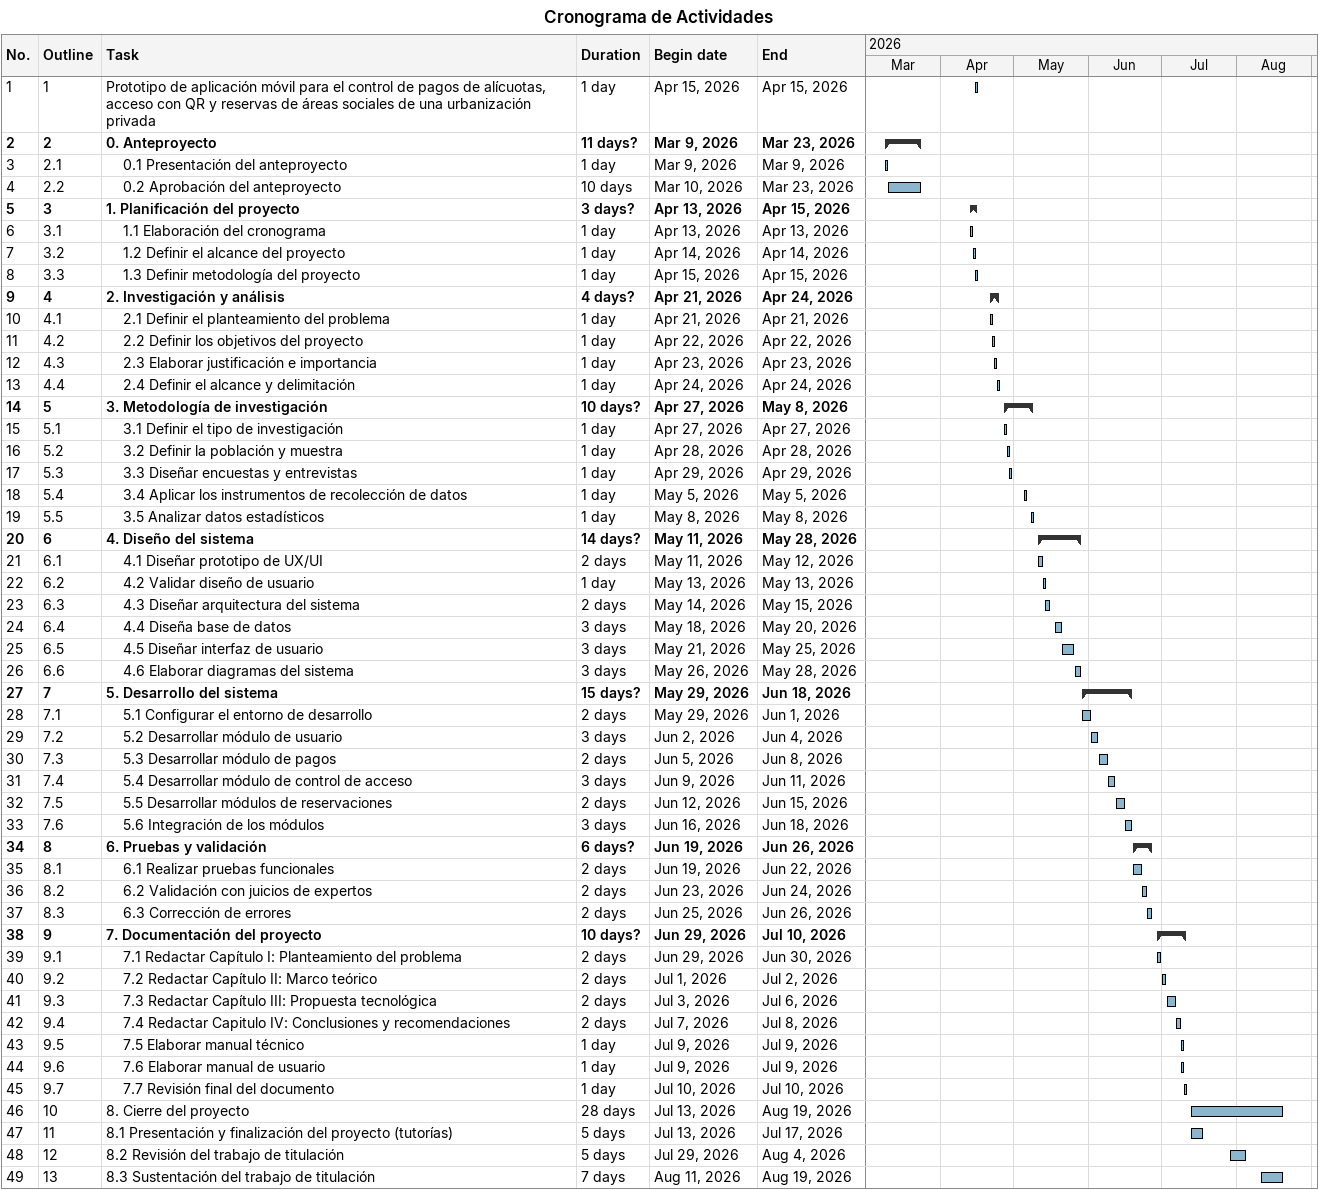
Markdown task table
Cronograma de Actividades

| ID | WBS | Task | Duration | Start | Finish |
|---|---|---|---|---|---|
| 1 | 1 | Prototipo de aplicación móvil para el control de pagos de alícuotas, acceso con QR y reservas de áreas sociales de una urbanización privada | 1d | 2026-04-15 | 2026-04-15 |
| 2 | 2 | **0. Anteproyecto** | 11d? | 2026-03-09 | 2026-03-23 |
| 3 | 2.1 | 0.1 Presentación del anteproyecto | 1d | 2026-03-09 | 2026-03-09 |
| 4 | 2.2 | 0.2 Aprobación del anteproyecto | 10d | 2026-03-10 | 2026-03-23 |
| 5 | 3 | **1. Planificación del proyecto** | 3d? | 2026-04-13 | 2026-04-15 |
| 6 | 3.1 | 1.1 Elaboración del cronograma | 1d | 2026-04-13 | 2026-04-13 |
| 7 | 3.2 | 1.2 Definir el alcance del proyecto | 1d | 2026-04-14 | 2026-04-14 |
| 8 | 3.3 | 1.3 Definir metodología del proyecto | 1d | 2026-04-15 | 2026-04-15 |
| 9 | 4 | **2. Investigación y análisis** | 4d? | 2026-04-21 | 2026-04-24 |
| 10 | 4.1 | 2.1 Definir el planteamiento del problema | 1d | 2026-04-21 | 2026-04-21 |
| 11 | 4.2 | 2.2 Definir los objetivos del proyecto | 1d | 2026-04-22 | 2026-04-22 |
| 12 | 4.3 | 2.3 Elaborar justificación e importancia | 1d | 2026-04-23 | 2026-04-23 |
| 13 | 4.4 | 2.4 Definir el alcance y delimitación | 1d | 2026-04-24 | 2026-04-24 |
| 14 | 5 | **3. Metodología de investigación** | 10d? | 2026-04-27 | 2026-05-08 |
| 15 | 5.1 | 3.1 Definir el tipo de investigación | 1d | 2026-04-27 | 2026-04-27 |
| 16 | 5.2 | 3.2 Definir la población y muestra | 1d | 2026-04-28 | 2026-04-28 |
| 17 | 5.3 | 3.3 Diseñar encuestas y entrevistas | 1d | 2026-04-29 | 2026-04-29 |
| 18 | 5.4 | 3.4 Aplicar los instrumentos de recolección de datos | 1d | 2026-05-05 | 2026-05-05 |
| 19 | 5.5 | 3.5 Analizar datos estadísticos | 1d | 2026-05-08 | 2026-05-08 |
| 20 | 6 | **4. Diseño del sistema** | 14d? | 2026-05-11 | 2026-05-28 |
| 21 | 6.1 | 4.1 Diseñar prototipo de UX/UI | 2d | 2026-05-11 | 2026-05-12 |
| 22 | 6.2 | 4.2 Validar diseño de usuario | 1d | 2026-05-13 | 2026-05-13 |
| 23 | 6.3 | 4.3 Diseñar arquitectura del sistema | 2d | 2026-05-14 | 2026-05-15 |
| 24 | 6.4 | 4.4 Diseña base de datos | 3d | 2026-05-18 | 2026-05-20 |
| 25 | 6.5 | 4.5 Diseñar interfaz de usuario | 3d | 2026-05-21 | 2026-05-25 |
| 26 | 6.6 | 4.6 Elaborar diagramas del sistema | 3d | 2026-05-26 | 2026-05-28 |
| 27 | 7 | **5. Desarrollo del sistema** | 15d? | 2026-05-29 | 2026-06-18 |
| 28 | 7.1 | 5.1 Configurar el entorno de desarrollo | 2d | 2026-05-29 | 2026-06-01 |
| 29 | 7.2 | 5.2 Desarrollar módulo de usuario | 3d | 2026-06-02 | 2026-06-04 |
| 30 | 7.3 | 5.3 Desarrollar módulo de pagos | 2d | 2026-06-05 | 2026-06-08 |
| 31 | 7.4 | 5.4 Desarrollar módulo de control de acceso | 3d | 2026-06-09 | 2026-06-11 |
| 32 | 7.5 | 5.5 Desarrollar módulos de reservaciones | 2d | 2026-06-12 | 2026-06-15 |
| 33 | 7.6 | 5.6 Integración de los módulos | 3d | 2026-06-16 | 2026-06-18 |
| 34 | 8 | **6. Pruebas y validación** | 6d? | 2026-06-19 | 2026-06-26 |
| 35 | 8.1 | 6.1 Realizar pruebas funcionales | 2d | 2026-06-19 | 2026-06-22 |
| 36 | 8.2 | 6.2 Validación con juicios de expertos | 2d | 2026-06-23 | 2026-06-24 |
| 37 | 8.3 | 6.3 Corrección de errores | 2d | 2026-06-25 | 2026-06-26 |
| 38 | 9 | **7. Documentación del proyecto** | 10d? | 2026-06-29 | 2026-07-10 |
| 39 | 9.1 | 7.1 Redactar Capítulo I: Planteamiento del problema | 2d | 2026-06-29 | 2026-06-30 |
| 40 | 9.2 | 7.2 Redactar Capítulo II: Marco teórico | 2d | 2026-07-01 | 2026-07-02 |
| 41 | 9.3 | 7.3 Redactar Capítulo III: Propuesta tecnológica | 2d | 2026-07-03 | 2026-07-06 |
| 42 | 9.4 | 7.4 Redactar Capitulo IV: Conclusiones y recomendaciones | 2d | 2026-07-07 | 2026-07-08 |
| 43 | 9.5 | 7.5 Elaborar manual técnico | 1d | 2026-07-09 | 2026-07-09 |
| 44 | 9.6 | 7.6 Elaborar manual de usuario | 1d | 2026-07-09 | 2026-07-09 |
| 45 | 9.7 | 7.7 Revisión final del documento | 1d | 2026-07-10 | 2026-07-10 |
| 46 | 10 | 8. Cierre del proyecto | 28d | 2026-07-13 | 2026-08-19 |
| 47 | 11 | 8.1 Presentación y finalización del proyecto (tutorías) | 5d | 2026-07-13 | 2026-07-17 |
| 48 | 12 | 8.2 Revisión del trabajo de titulación | 5d | 2026-07-29 | 2026-08-04 |
| 49 | 13 | 8.3 Sustentación del trabajo de titulación | 7d | 2026-08-11 | 2026-08-19 |
